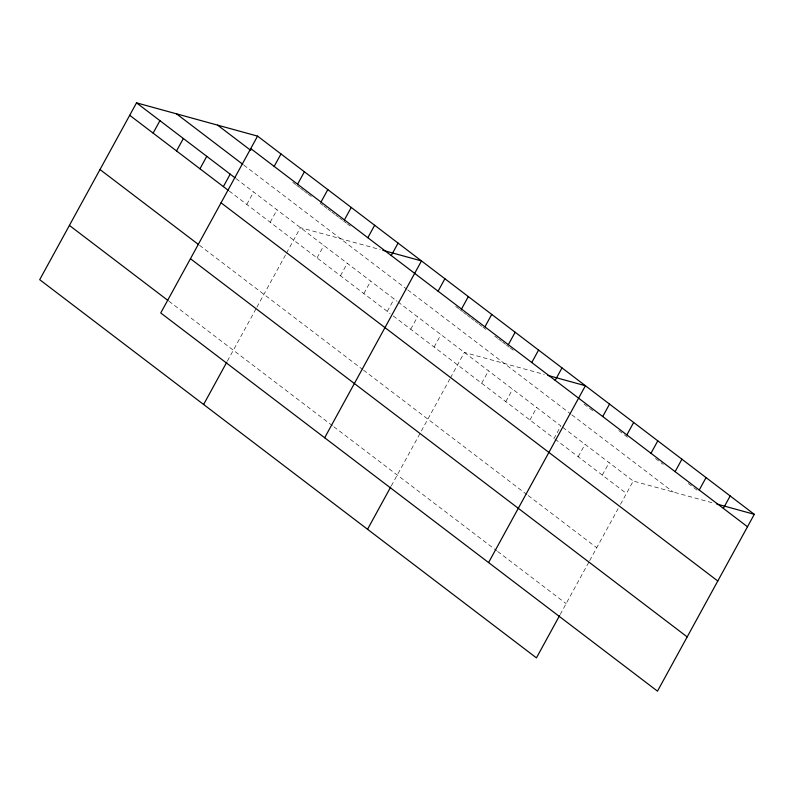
<?xml version="1.0" encoding="UTF-8"?>
<svg xmlns="http://www.w3.org/2000/svg" width="794" height="794" viewBox="0 0 794 794"><rect width="100%" height="100%" fill="white"/><g stroke="black" fill="none" stroke-linecap="round" stroke-linejoin="round"><path stroke-width="0.6" stroke-dasharray="3.97 2.98" d="M246.795 204.435L253.604 191.989M270.208 222.26L277.027 209.815M227.382 361.081L256.273 308.31M256.869 307.238L285.909 254.199M286.495 253.107L300.44 227.65L380.395 249.634M317.044 257.921L323.863 245.475M340.467 275.746L347.276 263.3M363.88 293.582L370.689 281.136M387.293 311.407L394.112 298.961M410.716 329.232L417.525 316.796M434.129 347.067L440.948 334.621M391.313 485.888L449.831 378.996M450.426 377.914L464.361 352.447L544.317 374.431M481.68 383.264L488.489 370.818M505.808 401.635L512.616 389.189M529.935 420.006L536.744 407.56M578.191 456.739L584.999 444.303M602.318 475.11L609.127 462.664M560.197 614.477L589.088 561.705M589.684 560.633L618.129 508.676M620.501 504.329L633.255 481.035L712.069 502.711M292.748 182.342L295.676 184.575M296.648 185.31L299.576 187.543M300.559 188.287L303.487 190.51M304.459 191.255L307.387 193.488M308.36 194.232L311.288 196.455M320.071 203.145L322.999 205.368M323.972 206.112L326.9 208.346M327.872 209.09L330.8 211.313M331.783 212.058L334.701 214.291M335.683 215.025L338.611 217.258M339.584 218.003L342.512 220.226M343.484 220.97L346.412 223.203M347.385 223.948L350.313 226.171M455.696 306.405L458.624 308.628M459.597 309.372L462.525 311.605M463.498 312.35L466.425 314.573M467.408 315.317L470.336 317.55M471.308 318.295L474.236 320.518M475.209 321.262L478.137 323.486M479.11 324.23L482.037 326.463M483.02 327.207L485.948 329.431M494.722 336.12L497.649 338.343M498.632 339.088L501.56 341.321M502.533 342.065L505.46 344.288M506.433 345.033L509.361 347.266M510.334 348.01L513.261 350.233M584.066 404.136L593.723 411.491M618.814 430.596L627.498 437.206M655.487 458.515L663.208 464.391M688.299 483.496L697.946 490.841M243.788 165.083L406.736 289.145M407.709 289.889L570.896 414.131M571.869 414.865L673.203 492.022M236.046 178.62L397.04 301.194M398.012 301.938L560.872 425.931L554.063 438.377L391.204 314.374M562.807 427.4L633.255 481.035M229.228 191.056L390.221 313.64M555.026 439.112L626.446 493.481M199.532 245.306L362.471 369.369M363.454 370.113L527.256 494.831M528.218 495.565L596.741 547.731M168.923 301.204L332.855 426.011M333.827 426.755L496.657 550.718M497.62 551.453L566.142 603.629"/><path stroke-width="1.19" d="M257.564 136.121L160.745 312.965L657.482 691.157L754.3 514.323L257.564 136.121L136.518 102.843L39.7 279.677L536.436 657.879L559.601 615.558M153.123 133.114L159.931 120.668M176.536 150.939L183.354 138.503M199.959 168.775L206.768 156.329M223.372 186.6L230.191 174.154M274.168 166.393L280.977 153.957M297.581 184.228L304.4 171.782M203.621 404.483L226.786 362.173M321.004 202.053L327.813 189.607M344.417 219.888L351.236 207.442M367.84 237.714L374.649 225.268M391.253 255.539L398.072 243.103M324.667 437.772L421.485 260.928L382.718 250.269M438.089 291.2L444.898 278.754M461.513 309.035L468.321 296.589M367.543 529.29L390.717 486.98M484.926 326.86L491.734 314.414M508.339 344.685L515.157 332.249M531.762 362.521L538.57 350.075M555.175 380.346L561.993 367.9M488.588 562.569L585.406 385.735L547.81 375.393M602.725 416.542L609.534 404.106M626.853 434.913L633.662 422.468M650.981 453.285L657.789 440.839M675.108 471.656L681.917 459.21M699.236 490.027L706.045 477.581M723.364 508.398L730.172 495.952M716.704 503.982L754.3 514.323M250.745 148.567L747.491 526.759M217.616 125.144L250.795 150.394M176.467 113.82L242.815 164.338M136.518 102.843L235.064 177.876M129.7 115.289L228.255 190.322M221.05 202.817L717.786 581.01M100.004 169.539L198.55 244.572M190.451 258.715L687.187 636.907M69.406 225.427L167.951 300.46"/></g></svg>
